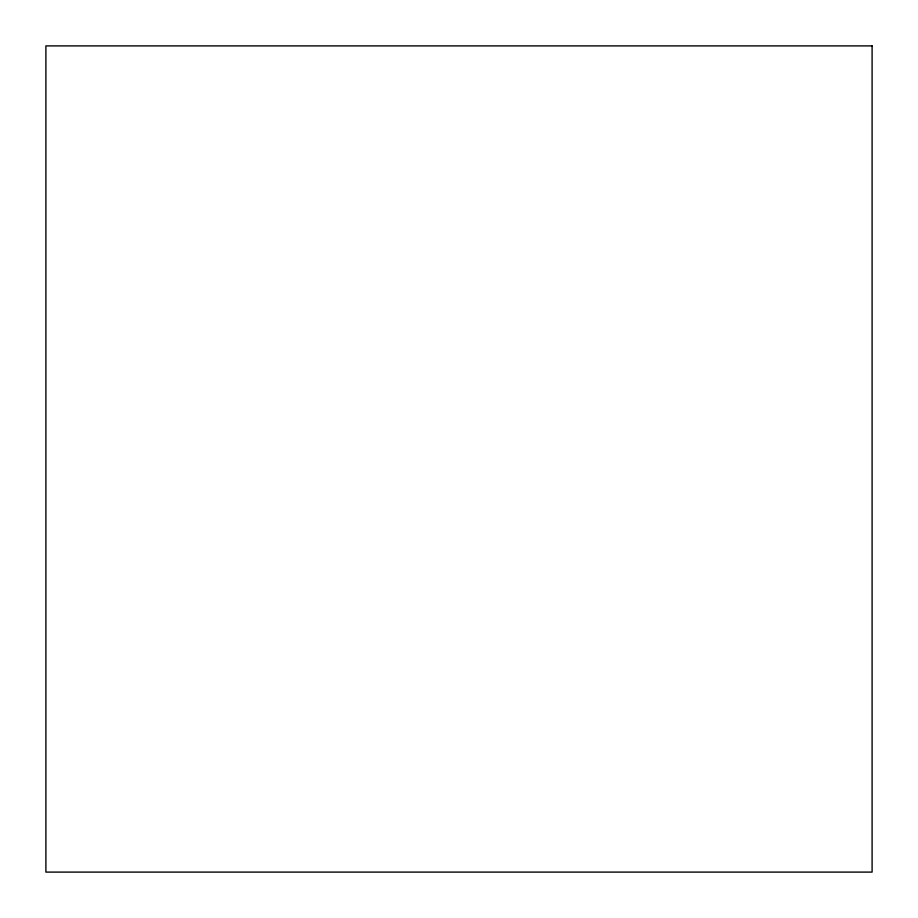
<?xml version="1.0" encoding="UTF-8"?>
<svg xmlns="http://www.w3.org/2000/svg" width="918" height="918" viewBox="0 0 918 918"><rect width="100%" height="100%" fill="white"/><g stroke="black" fill="none" stroke-linecap="round" stroke-linejoin="round"><path stroke-width="1.38" d="M872.1 45.9L45.9 45.9L45.9 872.1L872.1 872.1L872.1 45.9"/></g></svg>
